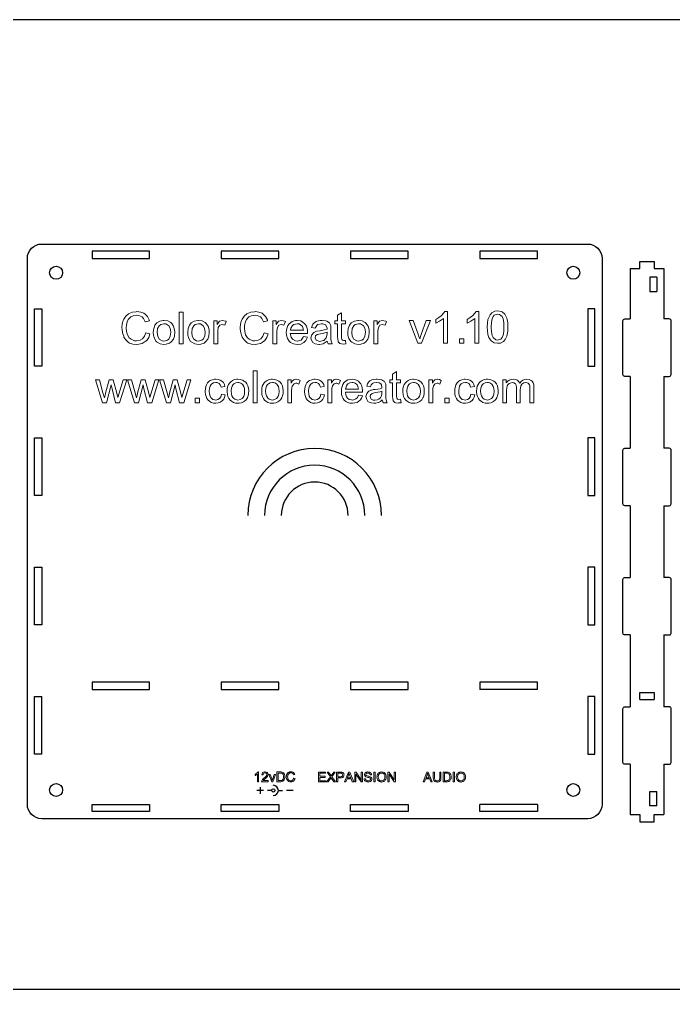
# Model space of a CAD drawing. Header units: inches. Extents: x 17812.8 to 17878, y 16362.7 to 16399.4.
# Drawn here: x 17825.06 to 17836.44, y 16382.56 to 16399.45 of the extents above; entities that cross this region are included whole.
import ezdxf

# ---------------------------------------------------------------- set-up
doc = ezdxf.new("R2010")
doc.units = ezdxf.units.IN
doc.header["$MEASUREMENT"] = 0

msp = doc.modelspace()

# ---------------------------------------------------------------- linework, layer by layer
at = {"color": 2}
for p, q in [((17835.851, 16395.11), (17835.851, 16395.235)), ((17835.851, 16395.235), (17835.976, 16395.235)), ((17835.976, 16395.235), (17836.101, 16395.235)), ((17836.101, 16395.235), (17836.101, 16395.11)), ((17835.681, 16395.11), (17835.681, 16394.235)), ((17835.681, 16395.11), (17835.851, 16395.11)), ((17836.101, 16395.11), (17836.271, 16395.11)), ((17836.271, 16395.11), (17836.271, 16394.235)), ((17836.146, 16394.96), (17836.026, 16394.96)), ((17836.026, 16394.96), (17836.026, 16394.71)), ((17836.146, 16394.96), (17836.146, 16394.71)), ((17836.026, 16394.71), (17836.146, 16394.71)), ((17835.681, 16393.235), (17835.681, 16391.985)), ((17836.271, 16393.235), (17836.271, 16391.985)), ((17835.681, 16390.985), (17835.681, 16389.735)), ((17836.271, 16390.985), (17836.271, 16389.735)), ((17835.681, 16388.735), (17835.681, 16387.485)), ((17836.271, 16388.735), (17836.271, 16387.485)), ((17826.319, 16387.788), (17827.319, 16387.788)), ((17828.569, 16387.788), (17829.569, 16387.788)), ((17834.069, 16387.788), (17833.069, 16387.788)), ((17825.444, 16386.663), (17825.444, 16387.663)), ((17835.851, 16387.735), (17836.101, 16387.735)), ((17835.851, 16387.61), (17835.851, 16387.735)), ((17835.851, 16387.61), (17836.101, 16387.61)), ((17836.101, 16387.735), (17836.101, 16387.61)), ((17835.681, 16386.485), (17835.681, 16385.61)), ((17836.271, 16386.485), (17836.271, 16385.61)), ((17836.026, 16385.76), (17836.026, 16386.01)), ((17836.026, 16386.01), (17836.146, 16386.01)), ((17836.146, 16385.76), (17836.146, 16386.01)), ((17826.319, 16385.788), (17827.319, 16385.788)), ((17828.569, 16385.788), (17829.569, 16385.788)), ((17836.146, 16385.76), (17836.026, 16385.76)), ((17835.681, 16385.61), (17835.851, 16385.61)), ((17835.851, 16385.61), (17835.851, 16385.485)), ((17836.101, 16385.61), (17836.271, 16385.61)), ((17836.101, 16385.485), (17836.101, 16385.61)), ((17835.851, 16385.485), (17835.976, 16385.485)), ((17835.976, 16385.485), (17836.101, 16385.485))]:
    msp.add_line(p, q, dxfattribs=at)
at = {"color": 5}
for p, q in [((17829.648, 16386.338), (17829.66, 16386.326)), ((17829.245, 16386.088), (17829.245, 16385.973)), ((17829.302, 16386.031), (17829.187, 16386.031)), ((17829.445, 16386.031), (17829.373, 16386.031)), ((17829.561, 16386.031), (17829.633, 16386.031)), ((17829.818, 16386.031), (17829.704, 16386.031))]:
    msp.add_line(p, q, dxfattribs=at)
at = {"color": 6}
msp.add_lwpolyline([(17812.836, 16399.446), (17847.557, 16399.446), (17847.557, 16382.565), (17812.836, 16382.565)], close=True, dxfattribs=at)
at = {"color": 2}
msp.add_lwpolyline([(17825.444, 16395.538), (17834.944, 16395.538, -0.414214), (17835.194, 16395.288), (17835.194, 16385.788, -0.414214), (17834.944, 16385.538), (17825.444, 16385.538, -0.414214), (17825.194, 16385.788), (17825.194, 16395.288, -0.414214)], format="xyb", close=True, dxfattribs=at)
for points in [[(17826.319, 16395.288), (17827.319, 16395.288), (17827.319, 16395.413), (17826.319, 16395.413)], [(17828.569, 16395.288), (17829.569, 16395.288), (17829.569, 16395.413), (17828.569, 16395.413)], [(17830.819, 16395.288), (17831.819, 16395.288), (17831.819, 16395.413), (17830.819, 16395.413)], [(17833.069, 16395.288), (17834.069, 16395.288), (17834.069, 16395.413), (17833.069, 16395.413)], [(17825.444, 16394.413), (17825.444, 16393.413), (17825.319, 16393.413), (17825.319, 16394.413)], [(17834.944, 16394.413), (17834.944, 16393.413), (17835.069, 16393.413), (17835.069, 16394.413)], [(17825.444, 16392.163), (17825.444, 16391.163), (17825.319, 16391.163), (17825.319, 16392.163)], [(17834.944, 16392.163), (17834.944, 16391.163), (17835.069, 16391.163), (17835.069, 16392.163)], [(17825.444, 16389.913), (17825.444, 16388.913), (17825.319, 16388.913), (17825.319, 16389.913)], [(17834.944, 16389.913), (17834.944, 16388.913), (17835.069, 16388.913), (17835.069, 16389.913)], [(17831.819, 16387.913), (17830.819, 16387.913), (17830.819, 16387.788), (17831.819, 16387.788)], [(17830.819, 16385.788), (17831.819, 16385.788), (17831.819, 16385.663), (17830.819, 16385.663)]]:
    msp.add_lwpolyline(points, close=True, dxfattribs=at)
at = {"color": 5, "lineweight": 0}
for points in [[(17827.241, 16394.32), (17827.222, 16394.332), (17827.167, 16394.353), (17827.1, 16394.363), (17827.088, 16394.36), (17827.026, 16394.351), (17826.966, 16394.329), (17826.956, 16394.322), (17826.909, 16394.284), (17826.873, 16394.231), (17826.863, 16394.207), (17826.846, 16394.148), (17826.839, 16394.081), (17826.842, 16394.054), (17826.851, 16393.992), (17826.87, 16393.932), (17826.875, 16393.92), (17826.909, 16393.868), (17826.954, 16393.827), (17826.973, 16393.815), (17827.031, 16393.796), (17827.1, 16393.791), (17827.133, 16393.794), (17827.193, 16393.808), (17827.246, 16393.839)], [(17827.837, 16393.801), (17827.837, 16394.353), (17827.904, 16394.353), (17827.904, 16393.801), (17827.837, 16393.801)], [(17829.295, 16394.32), (17829.279, 16394.332), (17829.224, 16394.353), (17829.157, 16394.363), (17829.145, 16394.36), (17829.08, 16394.351), (17829.023, 16394.329), (17829.013, 16394.322), (17828.965, 16394.284), (17828.93, 16394.231), (17828.918, 16394.207), (17828.903, 16394.148), (17828.896, 16394.081), (17828.898, 16394.054), (17828.906, 16393.992), (17828.927, 16393.932), (17828.932, 16393.92), (17828.965, 16393.868), (17829.011, 16393.827), (17829.03, 16393.815), (17829.087, 16393.796), (17829.157, 16393.791), (17829.188, 16393.794), (17829.25, 16393.808), (17829.303, 16393.839)], [(17830.661, 16394.339), (17830.592, 16394.298), (17830.592, 16394.2), (17830.544, 16394.2), (17830.544, 16394.148), (17830.592, 16394.148), (17830.592, 16393.918), (17830.594, 16393.894), (17830.601, 16393.837)], [(17830.699, 16393.858), (17830.675, 16393.863), (17830.663, 16393.877), (17830.661, 16393.913), (17830.661, 16394.148), (17830.728, 16394.148), (17830.728, 16394.2), (17830.661, 16394.2), (17830.661, 16394.339)], [(17832.502, 16394.365), (17832.457, 16394.365), (17832.442, 16394.341), (17832.397, 16394.291), (17832.354, 16394.258)], [(17832.433, 16394.243), (17832.433, 16393.81), (17832.502, 16393.81), (17832.502, 16394.365)], [(17833.047, 16394.365), (17833.001, 16394.365), (17832.987, 16394.341), (17832.942, 16394.291), (17832.899, 16394.258)], [(17832.978, 16394.243), (17832.978, 16393.81), (17833.047, 16393.81), (17833.047, 16394.365)], [(17833.276, 16394.341), (17833.245, 16394.308), (17833.216, 16394.25), (17833.209, 16394.224), (17833.199, 16394.164), (17833.197, 16394.093), (17833.199, 16394.035), (17833.209, 16393.966), (17833.226, 16393.911), (17833.252, 16393.868), (17833.264, 16393.853)], [(17833.264, 16393.853), (17833.314, 16393.82), (17833.376, 16393.81), (17833.424, 16393.815), (17833.477, 16393.844), (17833.508, 16393.877), (17833.536, 16393.935), (17833.544, 16393.961), (17833.553, 16394.021), (17833.556, 16394.093), (17833.556, 16394.097), (17833.553, 16394.167), (17833.544, 16394.222), (17833.536, 16394.248), (17833.51, 16394.305), (17833.501, 16394.315), (17833.453, 16394.356), (17833.438, 16394.363), (17833.376, 16394.375), (17833.331, 16394.368), (17833.276, 16394.341)], [(17827.093, 16393.853), (17827.059, 16393.856), (17826.999, 16393.88), (17826.968, 16393.904), (17826.937, 16393.959), (17826.921, 16394.014), (17826.916, 16394.081), (17826.918, 16394.126), (17826.933, 16394.186), (17826.949, 16394.224), (17826.992, 16394.27), (17827.035, 16394.289), (17827.1, 16394.298)], [(17827.1, 16394.298), (17827.136, 16394.296), (17827.191, 16394.272), (17827.217, 16394.243), (17827.246, 16394.183), (17827.318, 16394.2), (17827.313, 16394.219), (17827.282, 16394.277), (17827.241, 16394.32)], [(17827.707, 16394.155), (17827.688, 16394.171), (17827.636, 16394.2), (17827.571, 16394.21), (17827.559, 16394.21), (17827.497, 16394.195), (17827.447, 16394.164), (17827.413, 16394.126), (17827.392, 16394.069), (17827.385, 16393.999), (17827.387, 16393.951), (17827.404, 16393.892), (17827.437, 16393.844)], [(17828.171, 16394.21), (17828.159, 16394.21), (17828.097, 16394.195), (17828.047, 16394.164), (17828.014, 16394.126), (17827.992, 16394.069), (17827.985, 16393.999), (17827.987, 16393.951), (17828.004, 16393.892), (17828.035, 16393.844)], [(17828.305, 16394.155), (17828.289, 16394.171), (17828.236, 16394.2), (17828.171, 16394.21)], [(17828.499, 16394.14), (17828.499, 16394.2), (17828.437, 16394.2), (17828.437, 16393.801), (17828.506, 16393.801), (17828.506, 16394.026), (17828.516, 16394.088), (17828.542, 16394.126), (17828.583, 16394.138)], [(17828.585, 16394.21), (17828.542, 16394.195), (17828.537, 16394.193), (17828.499, 16394.14)], [(17828.583, 16394.138), (17828.631, 16394.124), (17828.654, 16394.188), (17828.645, 16394.193), (17828.585, 16394.21)], [(17829.15, 16393.853), (17829.116, 16393.856), (17829.056, 16393.88), (17829.025, 16393.904), (17828.992, 16393.959), (17828.977, 16394.014), (17828.973, 16394.081), (17828.975, 16394.126), (17828.989, 16394.186), (17829.006, 16394.224), (17829.049, 16394.27), (17829.09, 16394.289), (17829.157, 16394.298)], [(17829.157, 16394.298), (17829.193, 16394.296), (17829.248, 16394.272), (17829.274, 16394.243), (17829.303, 16394.183), (17829.374, 16394.2), (17829.37, 16394.219), (17829.338, 16394.277), (17829.295, 16394.32)], [(17829.525, 16394.14), (17829.525, 16394.2), (17829.465, 16394.2), (17829.465, 16393.801), (17829.532, 16393.801), (17829.532, 16394.026), (17829.544, 16394.088), (17829.57, 16394.126), (17829.609, 16394.138)], [(17829.614, 16394.21), (17829.57, 16394.195), (17829.566, 16394.193), (17829.525, 16394.14)], [(17829.609, 16394.138), (17829.659, 16394.124), (17829.683, 16394.188), (17829.673, 16394.193), (17829.614, 16394.21)], [(17829.886, 16394.21), (17829.86, 16394.207), (17829.8, 16394.191), (17829.752, 16394.152)], [(17830.068, 16394.002), (17830.066, 16394.047), (17830.049, 16394.107), (17830.018, 16394.155), (17830.001, 16394.169), (17829.951, 16394.2), (17829.886, 16394.21)], [(17830.412, 16393.849), (17830.427, 16393.801), (17830.496, 16393.801), (17830.479, 16393.849), (17830.477, 16393.887), (17830.475, 16393.968), (17830.475, 16394.059), (17830.472, 16394.121), (17830.451, 16394.167), (17830.403, 16394.198), (17830.386, 16394.203), (17830.321, 16394.21), (17830.29, 16394.207), (17830.231, 16394.195), (17830.219, 16394.191), (17830.171, 16394.155)], [(17831.092, 16394.155), (17831.072, 16394.171), (17831.02, 16394.2), (17830.958, 16394.21), (17830.946, 16394.21), (17830.884, 16394.195), (17830.831, 16394.164), (17830.797, 16394.126), (17830.776, 16394.069), (17830.769, 16393.999), (17830.773, 16393.951), (17830.79, 16393.892), (17830.821, 16393.844)], [(17831.283, 16394.14), (17831.283, 16394.2), (17831.223, 16394.2), (17831.223, 16393.801), (17831.29, 16393.801), (17831.29, 16394.026), (17831.302, 16394.088), (17831.326, 16394.126), (17831.367, 16394.138)], [(17831.369, 16394.21), (17831.326, 16394.195), (17831.321, 16394.193), (17831.283, 16394.14)], [(17831.367, 16394.138), (17831.417, 16394.124), (17831.441, 16394.188), (17831.429, 16394.193), (17831.369, 16394.21)], [(17831.909, 16394.21), (17831.837, 16394.21), (17831.99, 16393.81)], [(17832.021, 16393.889), (17832.014, 16393.911), (17831.995, 16393.971), (17831.909, 16394.21)], [(17831.99, 16393.81), (17832.052, 16393.81), (17832.206, 16394.21), (17832.136, 16394.21), (17832.045, 16393.966), (17832.041, 16393.949), (17832.021, 16393.889)], [(17832.354, 16394.258), (17832.299, 16394.226), (17832.299, 16394.16), (17832.311, 16394.167), (17832.368, 16394.195), (17832.385, 16394.205), (17832.433, 16394.243)], [(17832.899, 16394.258), (17832.844, 16394.226), (17832.844, 16394.16), (17832.856, 16394.167), (17832.913, 16394.195), (17832.93, 16394.205), (17832.978, 16394.243)], [(17833.376, 16393.865), (17833.345, 16393.873), (17833.297, 16393.911), (17833.281, 16393.949), (17833.269, 16394.011), (17833.266, 16394.093), (17833.266, 16394.095), (17833.271, 16394.174), (17833.281, 16394.236), (17833.3, 16394.279), (17833.319, 16394.298), (17833.376, 16394.317)], [(17833.376, 16394.317), (17833.407, 16394.313), (17833.455, 16394.274), (17833.472, 16394.236), (17833.484, 16394.174), (17833.486, 16394.093), (17833.484, 16394.016), (17833.472, 16393.951), (17833.455, 16393.911), (17833.431, 16393.884), (17833.376, 16393.865)], [(17827.255, 16393.995), (17827.234, 16393.935), (17827.198, 16393.889), (17827.157, 16393.865), (17827.093, 16393.853)], [(17827.246, 16393.839), (17827.27, 16393.861), (17827.306, 16393.913), (17827.327, 16393.975), (17827.255, 16393.995)], [(17827.437, 16393.844), (17827.454, 16393.829), (17827.506, 16393.801), (17827.571, 16393.791), (17827.609, 16393.794), (17827.669, 16393.815), (17827.698, 16393.834), (17827.736, 16393.884), (17827.753, 16393.935), (17827.758, 16394.006), (17827.755, 16394.047), (17827.738, 16394.107), (17827.707, 16394.155)], [(17827.571, 16393.846), (17827.538, 16393.851), (17827.487, 16393.884), (17827.463, 16393.932), (17827.454, 16393.999), (17827.461, 16394.066), (17827.487, 16394.114), (17827.514, 16394.138), (17827.571, 16394.152)], [(17827.571, 16394.152), (17827.605, 16394.148), (17827.655, 16394.114), (17827.679, 16394.071), (17827.688, 16394.002), (17827.681, 16393.935), (17827.655, 16393.884), (17827.631, 16393.863), (17827.571, 16393.846)], [(17828.035, 16393.844), (17828.054, 16393.829), (17828.107, 16393.801), (17828.171, 16393.791), (17828.21, 16393.794), (17828.269, 16393.815), (17828.296, 16393.834), (17828.336, 16393.884), (17828.353, 16393.935), (17828.358, 16394.006), (17828.356, 16394.047), (17828.339, 16394.107), (17828.305, 16394.155)], [(17828.171, 16393.846), (17828.138, 16393.851), (17828.088, 16393.884), (17828.064, 16393.932), (17828.054, 16393.999), (17828.061, 16394.066), (17828.088, 16394.114), (17828.112, 16394.138), (17828.171, 16394.152)], [(17828.171, 16394.152), (17828.205, 16394.148), (17828.255, 16394.114), (17828.279, 16394.071), (17828.289, 16394.002), (17828.281, 16393.935), (17828.255, 16393.884), (17828.231, 16393.863), (17828.171, 16393.846)], [(17829.312, 16393.995), (17829.291, 16393.935), (17829.255, 16393.889), (17829.212, 16393.865), (17829.15, 16393.853)], [(17829.303, 16393.839), (17829.327, 16393.861), (17829.362, 16393.913), (17829.384, 16393.975), (17829.312, 16393.995)], [(17829.752, 16394.152), (17829.728, 16394.121), (17829.707, 16394.066), (17829.7, 16393.997), (17829.702, 16393.954), (17829.719, 16393.892), (17829.752, 16393.846)], [(17829.891, 16393.846), (17829.86, 16393.851), (17829.807, 16393.882), (17829.783, 16393.918), (17829.769, 16393.983), (17830.068, 16393.983), (17830.068, 16394.002)], [(17829.774, 16394.038), (17829.779, 16394.071), (17829.81, 16394.121), (17829.829, 16394.138), (17829.889, 16394.152)], [(17829.889, 16394.152), (17829.922, 16394.148), (17829.972, 16394.114), (17829.979, 16394.102), (17829.996, 16394.038), (17829.774, 16394.038)], [(17830.226, 16394.021), (17830.178, 16393.999), (17830.142, 16393.959), (17830.128, 16393.906), (17830.133, 16393.875), (17830.164, 16393.822)], [(17830.171, 16394.155), (17830.164, 16394.145), (17830.14, 16394.085), (17830.207, 16394.076), (17830.209, 16394.085), (17830.24, 16394.136), (17830.247, 16394.14), (17830.31, 16394.152)], [(17830.281, 16393.844), (17830.221, 16393.863), (17830.202, 16393.908), (17830.209, 16393.939), (17830.238, 16393.961), (17830.295, 16393.975), (17830.353, 16393.985), (17830.408, 16394.002)], [(17830.31, 16394.152), (17830.333, 16394.152), (17830.388, 16394.131), (17830.388, 16394.128), (17830.408, 16394.071), (17830.408, 16394.054), (17830.36, 16394.042), (17830.286, 16394.03), (17830.226, 16394.021)], [(17830.408, 16394.002), (17830.408, 16393.968), (17830.396, 16393.908), (17830.396, 16393.906), (17830.35, 16393.861), (17830.343, 16393.858)], [(17830.821, 16393.844), (17830.84, 16393.829), (17830.893, 16393.801), (17830.958, 16393.791), (17830.994, 16393.794), (17831.053, 16393.815), (17831.082, 16393.834), (17831.12, 16393.884), (17831.137, 16393.935), (17831.144, 16394.006), (17831.142, 16394.047), (17831.125, 16394.107), (17831.092, 16394.155)], [(17830.958, 16393.846), (17830.924, 16393.851), (17830.872, 16393.884), (17830.848, 16393.932), (17830.838, 16393.999), (17830.848, 16394.066), (17830.872, 16394.114), (17830.898, 16394.138), (17830.958, 16394.152)], [(17830.958, 16394.152), (17830.989, 16394.148), (17831.041, 16394.114), (17831.065, 16394.071), (17831.075, 16394.002), (17831.065, 16393.935), (17831.041, 16393.884), (17831.015, 16393.863), (17830.958, 16393.846)], [(17829.752, 16393.846), (17829.771, 16393.827), (17829.826, 16393.801), (17829.891, 16393.791), (17829.951, 16393.798), (17830.006, 16393.825), (17830.039, 16393.861), (17830.066, 16393.92), (17829.996, 16393.93)], [(17829.996, 16393.93), (17829.991, 16393.916), (17829.956, 16393.865), (17829.951, 16393.863), (17829.891, 16393.846)], [(17830.164, 16393.822), (17830.199, 16393.801), (17830.264, 16393.791), (17830.278, 16393.791), (17830.341, 16393.803), (17830.357, 16393.813), (17830.412, 16393.849)], [(17830.343, 16393.858), (17830.281, 16393.844)], [(17830.601, 16393.837), (17830.63, 16393.806), (17830.687, 16393.796), (17830.738, 16393.801), (17830.728, 16393.861), (17830.699, 16393.858)], [(17832.713, 16393.81), (17832.713, 16393.887), (17832.789, 16393.887), (17832.789, 16393.81), (17832.713, 16393.81)], [(17829.123, 16392.777), (17829.123, 16393.329), (17829.191, 16393.329), (17829.191, 16392.777), (17829.123, 16392.777)], [(17826.447, 16393.177), (17826.377, 16393.177), (17826.5, 16392.777)], [(17826.534, 16392.86), (17826.51, 16392.946), (17826.447, 16393.177)], [(17826.688, 16393.177), (17826.619, 16393.177), (17826.555, 16392.943), (17826.553, 16392.934), (17826.54, 16392.882), (17826.534, 16392.86)], [(17826.768, 16392.868), (17826.748, 16392.945), (17826.688, 16393.177)], [(17826.73, 16392.777), (17826.8, 16392.777), (17826.925, 16393.177), (17826.86, 16393.177), (17826.768, 16392.868)], [(17827.004, 16393.177), (17826.934, 16393.177), (17827.056, 16392.777)], [(17827.091, 16392.86), (17827.067, 16392.946), (17827.004, 16393.177)], [(17827.245, 16393.177), (17827.176, 16393.177), (17827.112, 16392.943), (17827.11, 16392.934), (17827.097, 16392.882), (17827.091, 16392.86)], [(17827.325, 16392.868), (17827.305, 16392.945), (17827.245, 16393.177)], [(17827.287, 16392.777), (17827.357, 16392.777), (17827.482, 16393.177)], [(17827.482, 16393.177), (17827.417, 16393.177), (17827.325, 16392.868)], [(17827.561, 16393.177), (17827.491, 16393.177), (17827.613, 16392.777)], [(17827.648, 16392.86), (17827.624, 16392.946), (17827.561, 16393.177)], [(17827.802, 16393.177), (17827.732, 16393.177), (17827.668, 16392.943), (17827.667, 16392.934), (17827.653, 16392.882), (17827.648, 16392.86)], [(17827.882, 16392.868), (17827.862, 16392.945), (17827.802, 16393.177)], [(17827.844, 16392.777), (17827.914, 16392.777), (17828.039, 16393.177), (17827.973, 16393.177), (17827.882, 16392.868)], [(17828.359, 16393.15), (17828.331, 16393.123), (17828.311, 16393.089), (17828.299, 16393.057), (17828.292, 16393.018), (17828.29, 16392.975), (17828.29, 16392.965), (17828.294, 16392.921), (17828.303, 16392.883), (17828.318, 16392.85), (17828.34, 16392.822)], [(17828.472, 16393.186), (17828.451, 16393.185), (17828.412, 16393.177), (17828.377, 16393.162), (17828.359, 16393.15)], [(17828.474, 16393.13), (17828.498, 16393.127), (17828.532, 16393.11), (17828.55, 16393.088), (17828.565, 16393.049), (17828.631, 16393.059), (17828.622, 16393.092), (17828.604, 16393.126), (17828.578, 16393.153), (17828.551, 16393.17), (17828.514, 16393.182), (17828.472, 16393.186)], [(17828.993, 16393.132), (17828.969, 16393.152), (17828.936, 16393.171), (17828.899, 16393.182), (17828.858, 16393.186), (17828.838, 16393.185), (17828.799, 16393.178), (17828.764, 16393.163), (17828.732, 16393.142), (17828.716, 16393.125), (17828.696, 16393.096), (17828.682, 16393.062), (17828.673, 16393.022), (17828.67, 16392.977), (17828.671, 16392.964), (17828.675, 16392.92), (17828.685, 16392.882), (17828.701, 16392.85), (17828.722, 16392.822)], [(17829.593, 16393.132), (17829.569, 16393.152), (17829.536, 16393.171), (17829.499, 16393.182), (17829.458, 16393.186), (17829.438, 16393.185), (17829.399, 16393.178), (17829.364, 16393.163), (17829.332, 16393.142), (17829.316, 16393.125), (17829.296, 16393.096), (17829.282, 16393.062), (17829.273, 16393.022), (17829.271, 16392.977), (17829.271, 16392.964), (17829.275, 16392.92), (17829.285, 16392.882), (17829.301, 16392.85), (17829.322, 16392.822)], [(17829.785, 16393.116), (17829.785, 16393.177), (17829.724, 16393.177), (17829.724, 16392.777), (17829.791, 16392.777), (17829.791, 16392.987), (17829.794, 16393.027), (17829.803, 16393.065), (17829.805, 16393.071), (17829.828, 16393.102), (17829.831, 16393.105), (17829.868, 16393.116)], [(17829.871, 16393.186), (17829.865, 16393.186), (17829.828, 16393.172), (17829.81, 16393.155), (17829.785, 16393.116)], [(17829.868, 16393.116), (17829.88, 16393.115), (17829.917, 16393.101), (17829.941, 16393.164), (17829.908, 16393.18), (17829.871, 16393.186)], [(17830.087, 16393.15), (17830.059, 16393.123), (17830.039, 16393.089), (17830.027, 16393.057), (17830.02, 16393.018), (17830.017, 16392.975), (17830.018, 16392.965), (17830.021, 16392.921), (17830.031, 16392.883), (17830.046, 16392.85), (17830.067, 16392.822)], [(17830.199, 16393.186), (17830.179, 16393.185), (17830.141, 16393.177), (17830.104, 16393.162), (17830.087, 16393.15)], [(17830.202, 16393.13), (17830.226, 16393.127), (17830.26, 16393.11), (17830.278, 16393.088), (17830.293, 16393.049), (17830.359, 16393.059), (17830.35, 16393.092), (17830.332, 16393.126), (17830.306, 16393.153), (17830.278, 16393.17), (17830.242, 16393.182), (17830.199, 16393.186)], [(17830.484, 16393.116), (17830.484, 16393.177), (17830.423, 16393.177), (17830.423, 16392.777), (17830.49, 16392.777), (17830.49, 16392.987), (17830.494, 16393.027), (17830.502, 16393.065), (17830.504, 16393.071), (17830.527, 16393.102), (17830.53, 16393.105), (17830.567, 16393.116)], [(17830.57, 16393.186), (17830.564, 16393.186), (17830.527, 16393.172), (17830.509, 16393.155), (17830.484, 16393.116)], [(17830.567, 16393.116), (17830.579, 16393.115), (17830.616, 16393.101), (17830.64, 16393.164), (17830.607, 16393.18), (17830.57, 16393.186)], [(17830.844, 16393.186), (17830.809, 16393.183), (17830.772, 16393.173), (17830.739, 16393.155), (17830.709, 16393.13)], [(17831.026, 16392.988), (17831.022, 16393.031), (17831.012, 16393.069), (17830.997, 16393.103), (17830.975, 16393.131), (17830.954, 16393.151), (17830.922, 16393.17), (17830.885, 16393.182), (17830.844, 16393.186)], [(17831.37, 16392.826), (17831.371, 16392.814), (17831.383, 16392.777), (17831.454, 16392.777), (17831.449, 16392.787), (17831.437, 16392.825), (17831.434, 16392.849), (17831.433, 16392.889), (17831.433, 16392.944), (17831.433, 16393.035), (17831.432, 16393.064), (17831.43, 16393.098), (17831.426, 16393.11), (17831.408, 16393.144), (17831.398, 16393.154), (17831.361, 16393.174), (17831.358, 16393.175), (17831.322, 16393.183), (17831.278, 16393.186), (17831.264, 16393.186), (17831.223, 16393.181), (17831.187, 16393.172), (17831.155, 16393.156), (17831.127, 16393.132)], [(17831.618, 16393.317), (17831.55, 16393.276), (17831.55, 16393.177), (17831.5, 16393.177), (17831.5, 16393.124), (17831.55, 16393.124), (17831.55, 16392.893), (17831.553, 16392.843), (17831.559, 16392.814)], [(17831.656, 16392.835), (17831.633, 16392.84), (17831.621, 16392.853), (17831.618, 16392.89), (17831.618, 16393.124), (17831.686, 16393.124), (17831.686, 16393.177), (17831.618, 16393.177), (17831.618, 16393.317)], [(17832.049, 16393.132), (17832.025, 16393.152), (17831.993, 16393.171), (17831.956, 16393.182), (17831.914, 16393.186), (17831.895, 16393.185), (17831.855, 16393.178), (17831.82, 16393.163), (17831.789, 16393.142), (17831.772, 16393.125), (17831.752, 16393.096), (17831.738, 16393.062), (17831.73, 16393.022), (17831.727, 16392.977), (17831.727, 16392.964), (17831.731, 16392.92), (17831.741, 16392.882), (17831.757, 16392.85), (17831.779, 16392.822)], [(17832.241, 16393.116), (17832.241, 16393.177), (17832.18, 16393.177), (17832.18, 16392.777), (17832.248, 16392.777), (17832.248, 16392.987), (17832.25, 16393.027), (17832.259, 16393.065), (17832.261, 16393.071), (17832.284, 16393.102), (17832.287, 16393.105), (17832.324, 16393.116)], [(17832.328, 16393.186), (17832.321, 16393.186), (17832.284, 16393.172), (17832.266, 16393.155), (17832.241, 16393.116)], [(17832.324, 16393.116), (17832.336, 16393.115), (17832.374, 16393.101), (17832.397, 16393.164), (17832.365, 16393.18), (17832.328, 16393.186)], [(17832.7, 16393.15), (17832.673, 16393.123), (17832.652, 16393.089), (17832.641, 16393.057), (17832.633, 16393.018), (17832.631, 16392.975), (17832.631, 16392.965), (17832.635, 16392.921), (17832.645, 16392.883), (17832.66, 16392.85), (17832.681, 16392.822)], [(17832.813, 16393.186), (17832.793, 16393.185), (17832.754, 16393.177), (17832.718, 16393.162), (17832.7, 16393.15)], [(17832.816, 16393.13), (17832.84, 16393.127), (17832.874, 16393.11), (17832.892, 16393.088), (17832.907, 16393.049), (17832.973, 16393.059), (17832.964, 16393.092), (17832.945, 16393.126), (17832.92, 16393.153), (17832.892, 16393.17), (17832.856, 16393.182), (17832.813, 16393.186)], [(17833.334, 16393.132), (17833.31, 16393.152), (17833.278, 16393.171), (17833.241, 16393.182), (17833.199, 16393.186), (17833.18, 16393.185), (17833.141, 16393.178), (17833.105, 16393.163), (17833.074, 16393.142), (17833.057, 16393.125), (17833.037, 16393.096), (17833.023, 16393.062), (17833.015, 16393.022), (17833.012, 16392.977), (17833.012, 16392.964), (17833.017, 16392.92), (17833.026, 16392.882), (17833.042, 16392.85), (17833.064, 16392.822)], [(17833.526, 16393.12), (17833.526, 16393.177), (17833.466, 16393.177), (17833.466, 16392.777), (17833.534, 16392.777), (17833.534, 16392.99), (17833.537, 16393.035), (17833.545, 16393.068), (17833.553, 16393.085), (17833.58, 16393.112), (17833.594, 16393.119)], [(17833.648, 16393.186), (17833.613, 16393.182), (17833.576, 16393.168), (17833.552, 16393.15), (17833.526, 16393.12)], [(17833.748, 16393.141), (17833.721, 16393.167), (17833.689, 16393.181), (17833.648, 16393.186)], [(17833.884, 16393.186), (17833.852, 16393.182), (17833.818, 16393.17), (17833.787, 16393.148)], [(17833.869, 16393.127), (17833.872, 16393.127), (17833.91, 16393.116), (17833.934, 16393.088), (17833.938, 16393.073), (17833.94, 16393.028), (17833.94, 16392.777), (17834.008, 16392.777), (17834.008, 16393.051), (17834.005, 16393.087), (17833.995, 16393.125), (17833.976, 16393.153), (17833.96, 16393.166), (17833.927, 16393.181), (17833.884, 16393.186)], [(17826.5, 16392.777), (17826.57, 16392.777), (17826.651, 16393.085)], [(17826.651, 16393.085), (17826.667, 16393.017), (17826.73, 16392.777)], [(17827.056, 16392.777), (17827.127, 16392.777), (17827.208, 16393.085)], [(17827.208, 16393.085), (17827.223, 16393.017), (17827.287, 16392.777)], [(17827.613, 16392.777), (17827.684, 16392.777), (17827.765, 16393.085)], [(17827.765, 16393.085), (17827.78, 16393.017), (17827.844, 16392.777)], [(17828.471, 16392.823), (17828.456, 16392.825), (17828.42, 16392.835), (17828.39, 16392.86), (17828.387, 16392.863), (17828.372, 16392.893), (17828.362, 16392.93), (17828.359, 16392.977), (17828.359, 16392.984), (17828.364, 16393.029), (17828.374, 16393.065), (17828.391, 16393.094), (17828.403, 16393.105), (17828.435, 16393.124), (17828.474, 16393.13)], [(17828.722, 16392.822), (17828.746, 16392.801), (17828.779, 16392.782), (17828.817, 16392.771), (17828.858, 16392.767), (17828.88, 16392.769), (17828.918, 16392.777), (17828.955, 16392.792), (17828.97, 16392.802), (17829, 16392.828), (17829.022, 16392.861), (17829.024, 16392.865), (17829.036, 16392.897), (17829.043, 16392.937), (17829.045, 16392.982), (17829.045, 16392.989), (17829.041, 16393.032), (17829.031, 16393.07), (17829.015, 16393.104), (17828.993, 16393.132)], [(17828.858, 16392.823), (17828.839, 16392.825), (17828.804, 16392.837), (17828.774, 16392.862), (17828.771, 16392.865), (17828.754, 16392.894), (17828.744, 16392.931), (17828.74, 16392.977), (17828.74, 16392.982), (17828.744, 16393.027), (17828.756, 16393.063), (17828.774, 16393.092), (17828.787, 16393.105), (17828.819, 16393.123), (17828.858, 16393.13)], [(17828.858, 16393.13), (17828.875, 16393.129), (17828.911, 16393.117), (17828.942, 16393.092), (17828.943, 16393.09), (17828.961, 16393.061), (17828.972, 16393.024), (17828.975, 16392.979), (17828.975, 16392.971), (17828.971, 16392.927), (17828.96, 16392.89), (17828.942, 16392.862), (17828.929, 16392.849), (17828.896, 16392.83), (17828.858, 16392.823)], [(17829.322, 16392.822), (17829.346, 16392.801), (17829.38, 16392.782), (17829.416, 16392.771), (17829.458, 16392.767), (17829.48, 16392.769), (17829.519, 16392.777), (17829.555, 16392.792), (17829.571, 16392.802), (17829.6, 16392.828), (17829.622, 16392.861), (17829.624, 16392.865), (17829.636, 16392.897), (17829.643, 16392.937), (17829.645, 16392.982), (17829.645, 16392.989), (17829.641, 16393.032), (17829.631, 16393.07), (17829.615, 16393.104), (17829.593, 16393.132)], [(17829.458, 16392.823), (17829.439, 16392.825), (17829.404, 16392.837), (17829.374, 16392.862), (17829.371, 16392.865), (17829.354, 16392.894), (17829.344, 16392.931), (17829.34, 16392.977), (17829.34, 16392.982), (17829.344, 16393.027), (17829.356, 16393.063), (17829.374, 16393.092), (17829.387, 16393.105), (17829.419, 16393.123), (17829.458, 16393.13)], [(17829.458, 16393.13), (17829.476, 16393.129), (17829.512, 16393.117), (17829.542, 16393.092), (17829.543, 16393.09), (17829.561, 16393.061), (17829.572, 16393.024), (17829.575, 16392.979), (17829.575, 16392.971), (17829.571, 16392.927), (17829.56, 16392.89), (17829.542, 16392.862), (17829.529, 16392.849), (17829.496, 16392.83), (17829.458, 16392.823)], [(17830.198, 16392.823), (17830.184, 16392.825), (17830.148, 16392.835), (17830.118, 16392.86), (17830.115, 16392.863), (17830.099, 16392.893), (17830.09, 16392.93), (17830.087, 16392.977), (17830.087, 16392.984), (17830.091, 16393.029), (17830.102, 16393.065), (17830.119, 16393.094), (17830.13, 16393.105), (17830.163, 16393.124), (17830.202, 16393.13)], [(17830.709, 16393.13), (17830.702, 16393.122), (17830.683, 16393.092), (17830.669, 16393.057), (17830.661, 16393.018), (17830.658, 16392.974), (17830.658, 16392.965), (17830.662, 16392.922), (17830.671, 16392.883), (17830.688, 16392.85), (17830.709, 16392.822)], [(17830.849, 16392.823), (17830.832, 16392.825), (17830.796, 16392.835), (17830.765, 16392.858), (17830.748, 16392.881), (17830.734, 16392.916), (17830.727, 16392.959), (17831.026, 16392.959), (17831.026, 16392.988)], [(17830.731, 16393.015), (17830.733, 16393.031), (17830.745, 16393.069), (17830.767, 16393.099), (17830.773, 16393.105), (17830.806, 16393.124), (17830.845, 16393.13)], [(17830.845, 16393.13), (17830.864, 16393.129), (17830.9, 16393.116), (17830.929, 16393.091), (17830.93, 16393.089), (17830.946, 16393.058), (17830.955, 16393.015), (17830.731, 16393.015)], [(17831.17, 16392.993), (17831.135, 16392.975), (17831.124, 16392.967), (17831.099, 16392.936), (17831.093, 16392.921), (17831.086, 16392.882), (17831.087, 16392.867), (17831.098, 16392.831), (17831.121, 16392.8), (17831.144, 16392.784), (17831.179, 16392.772), (17831.223, 16392.767), (17831.26, 16392.771), (17831.297, 16392.781), (17831.302, 16392.783), (17831.336, 16392.8)], [(17831.127, 16393.132), (17831.11, 16393.103), (17831.098, 16393.063), (17831.164, 16393.053), (17831.176, 16393.086), (17831.198, 16393.113), (17831.224, 16393.125), (17831.268, 16393.13)], [(17831.268, 16393.13), (17831.273, 16393.13), (17831.315, 16393.124), (17831.345, 16393.107), (17831.357, 16393.09), (17831.364, 16393.048), (17831.364, 16393.031), (17831.362, 16393.03), (17831.332, 16393.021), (17831.292, 16393.014), (17831.244, 16393.007), (17831.218, 16393.004), (17831.183, 16392.997), (17831.17, 16392.993)], [(17831.779, 16392.822), (17831.803, 16392.801), (17831.835, 16392.782), (17831.873, 16392.771), (17831.914, 16392.767), (17831.936, 16392.769), (17831.975, 16392.777), (17832.011, 16392.792), (17832.027, 16392.802), (17832.056, 16392.828), (17832.078, 16392.861), (17832.08, 16392.865), (17832.092, 16392.897), (17832.099, 16392.937), (17832.101, 16392.982), (17832.101, 16392.989), (17832.098, 16393.032), (17832.087, 16393.07), (17832.071, 16393.104), (17832.049, 16393.132)], [(17831.914, 16392.823), (17831.896, 16392.825), (17831.86, 16392.837), (17831.83, 16392.862), (17831.828, 16392.865), (17831.81, 16392.894), (17831.8, 16392.931), (17831.796, 16392.977), (17831.796, 16392.982), (17831.801, 16393.027), (17831.812, 16393.063), (17831.83, 16393.092), (17831.843, 16393.105), (17831.876, 16393.123), (17831.914, 16393.13)], [(17831.914, 16393.13), (17831.932, 16393.129), (17831.968, 16393.117), (17831.998, 16393.092), (17831.999, 16393.09), (17832.017, 16393.061), (17832.028, 16393.024), (17832.032, 16392.979), (17832.032, 16392.971), (17832.027, 16392.927), (17832.016, 16392.89), (17831.998, 16392.862), (17831.985, 16392.849), (17831.953, 16392.83), (17831.914, 16392.823)], [(17832.812, 16392.823), (17832.797, 16392.825), (17832.761, 16392.835), (17832.732, 16392.86), (17832.729, 16392.863), (17832.713, 16392.893), (17832.704, 16392.93), (17832.701, 16392.977), (17832.701, 16392.984), (17832.705, 16393.029), (17832.715, 16393.065), (17832.733, 16393.094), (17832.744, 16393.105), (17832.777, 16393.124), (17832.816, 16393.13)], [(17833.064, 16392.822), (17833.088, 16392.801), (17833.121, 16392.782), (17833.158, 16392.771), (17833.199, 16392.767), (17833.221, 16392.769), (17833.26, 16392.777), (17833.296, 16392.792), (17833.312, 16392.802), (17833.341, 16392.828), (17833.364, 16392.861), (17833.365, 16392.865), (17833.377, 16392.897), (17833.384, 16392.937), (17833.387, 16392.982), (17833.387, 16392.989), (17833.383, 16393.032), (17833.372, 16393.07), (17833.357, 16393.104), (17833.334, 16393.132)], [(17833.199, 16392.823), (17833.181, 16392.825), (17833.145, 16392.837), (17833.115, 16392.862), (17833.113, 16392.865), (17833.096, 16392.894), (17833.085, 16392.931), (17833.081, 16392.977), (17833.081, 16392.982), (17833.086, 16393.027), (17833.097, 16393.063), (17833.115, 16393.092), (17833.128, 16393.105), (17833.161, 16393.123), (17833.199, 16393.13)], [(17833.199, 16393.13), (17833.217, 16393.129), (17833.253, 16393.117), (17833.283, 16393.092), (17833.284, 16393.09), (17833.302, 16393.061), (17833.313, 16393.024), (17833.317, 16392.979), (17833.317, 16392.971), (17833.313, 16392.927), (17833.301, 16392.89), (17833.283, 16392.862), (17833.271, 16392.849), (17833.238, 16392.83), (17833.199, 16392.823)], [(17833.594, 16393.119), (17833.633, 16393.127)], [(17833.633, 16393.127), (17833.657, 16393.124), (17833.687, 16393.105)], [(17833.687, 16393.105), (17833.698, 16393.08), (17833.704, 16393.037), (17833.704, 16392.777), (17833.771, 16392.777), (17833.771, 16393.009), (17833.772, 16393.031), (17833.781, 16393.071), (17833.799, 16393.099), (17833.83, 16393.12), (17833.869, 16393.127)], [(17833.761, 16393.116), (17833.748, 16393.141)], [(17833.787, 16393.148), (17833.761, 16393.116)], [(17828.115, 16392.777), (17828.115, 16392.854), (17828.192, 16392.854), (17828.192, 16392.777), (17828.115, 16392.777)], [(17828.34, 16392.822), (17828.361, 16392.802), (17828.393, 16392.783), (17828.43, 16392.771), (17828.471, 16392.767), (17828.473, 16392.768), (17828.514, 16392.772), (17828.55, 16392.785), (17828.582, 16392.807), (17828.586, 16392.81), (17828.61, 16392.839), (17828.627, 16392.874), (17828.638, 16392.915), (17828.571, 16392.924), (17828.57, 16392.917), (17828.558, 16392.877), (17828.537, 16392.848), (17828.51, 16392.831), (17828.471, 16392.823)], [(17830.067, 16392.822), (17830.089, 16392.802), (17830.121, 16392.783), (17830.158, 16392.771), (17830.199, 16392.767), (17830.201, 16392.768), (17830.242, 16392.772), (17830.278, 16392.785), (17830.31, 16392.807), (17830.314, 16392.81), (17830.338, 16392.839), (17830.355, 16392.874), (17830.366, 16392.915), (17830.299, 16392.924), (17830.298, 16392.917), (17830.286, 16392.877), (17830.265, 16392.848), (17830.237, 16392.831), (17830.198, 16392.823)], [(17830.709, 16392.822), (17830.736, 16392.799), (17830.768, 16392.782), (17830.806, 16392.771), (17830.848, 16392.767), (17830.851, 16392.768), (17830.894, 16392.772), (17830.931, 16392.783), (17830.962, 16392.802), (17830.988, 16392.826), (17831.009, 16392.858), (17831.024, 16392.897), (17830.954, 16392.906), (17830.936, 16392.87), (17830.912, 16392.843), (17830.888, 16392.83), (17830.849, 16392.823)], [(17831.239, 16392.821), (17831.211, 16392.823), (17831.179, 16392.839), (17831.17, 16392.848), (17831.158, 16392.884), (17831.167, 16392.916), (17831.195, 16392.938), (17831.209, 16392.943), (17831.253, 16392.952), (17831.294, 16392.958), (17831.334, 16392.968), (17831.364, 16392.977)], [(17831.308, 16392.838), (17831.279, 16392.826), (17831.239, 16392.821)], [(17831.364, 16392.977), (17831.364, 16392.953), (17831.362, 16392.919), (17831.353, 16392.885), (17831.339, 16392.863), (17831.308, 16392.838)], [(17831.336, 16392.8), (17831.37, 16392.826)], [(17831.559, 16392.814), (17831.56, 16392.811), (17831.587, 16392.783), (17831.602, 16392.777), (17831.644, 16392.771), (17831.655, 16392.772), (17831.696, 16392.777), (17831.686, 16392.838), (17831.656, 16392.835)], [(17832.456, 16392.777), (17832.456, 16392.854), (17832.534, 16392.854), (17832.534, 16392.777), (17832.456, 16392.777)], [(17832.681, 16392.822), (17832.702, 16392.802), (17832.734, 16392.783), (17832.771, 16392.771), (17832.813, 16392.767), (17832.815, 16392.768), (17832.856, 16392.772), (17832.892, 16392.785), (17832.924, 16392.807), (17832.927, 16392.81), (17832.951, 16392.839), (17832.969, 16392.874), (17832.979, 16392.915), (17832.913, 16392.924), (17832.912, 16392.917), (17832.899, 16392.877), (17832.879, 16392.848), (17832.851, 16392.831), (17832.812, 16392.823)], [(17829.17, 16386.319), (17829.155, 16386.31), (17829.155, 16386.29), (17829.161, 16386.292), (17829.177, 16386.301), (17829.184, 16386.305), (17829.197, 16386.316)], [(17829.218, 16386.353), (17829.205, 16386.353), (17829.199, 16386.344), (17829.186, 16386.331), (17829.184, 16386.329), (17829.17, 16386.319)], [(17829.197, 16386.316), (17829.197, 16386.182), (17829.218, 16386.182), (17829.218, 16386.353)], [(17829.328, 16386.336), (17829.337, 16386.335), (17829.352, 16386.328), (17829.356, 16386.323), (17829.36, 16386.306), (17829.359, 16386.297), (17829.351, 16386.281), (17829.342, 16386.271), (17829.33, 16386.259), (17829.313, 16386.245), (17829.31, 16386.243), (17829.296, 16386.23), (17829.285, 16386.219), (17829.28, 16386.211), (17829.272, 16386.196), (17829.269, 16386.182), (17829.382, 16386.182), (17829.382, 16386.202), (17829.299, 16386.202), (17829.307, 16386.213), (17829.315, 16386.22), (17829.332, 16386.235), (17829.341, 16386.242), (17829.355, 16386.255), (17829.364, 16386.265), (17829.37, 16386.271), (17829.378, 16386.286), (17829.379, 16386.289), (17829.382, 16386.306), (17829.382, 16386.31), (17829.378, 16386.326), (17829.368, 16386.34)], [(17829.329, 16386.353), (17829.32, 16386.353), (17829.304, 16386.349), (17829.29, 16386.341), (17829.285, 16386.336), (17829.277, 16386.322), (17829.273, 16386.304), (17829.295, 16386.302), (17829.296, 16386.313), (17829.304, 16386.327), (17829.312, 16386.332), (17829.328, 16386.336)], [(17829.368, 16386.34), (17829.362, 16386.345), (17829.347, 16386.351), (17829.329, 16386.353)], [(17829.42, 16386.305), (17829.398, 16386.305), (17829.446, 16386.182)], [(17829.455, 16386.206), (17829.452, 16386.215), (17829.447, 16386.231), (17829.42, 16386.305)], [(17829.446, 16386.182), (17829.465, 16386.182), (17829.512, 16386.305), (17829.49, 16386.305), (17829.463, 16386.23), (17829.46, 16386.222), (17829.455, 16386.206)], [(17829.592, 16386.353), (17829.533, 16386.353), (17829.533, 16386.182), (17829.606, 16386.182), (17829.622, 16386.184), (17829.628, 16386.186), (17829.643, 16386.193), (17829.646, 16386.195)], [(17829.556, 16386.202), (17829.556, 16386.332), (17829.592, 16386.332)], [(17829.592, 16386.332), (17829.606, 16386.332), (17829.621, 16386.329), (17829.631, 16386.324), (17829.643, 16386.31), (17829.646, 16386.304), (17829.65, 16386.288), (17829.652, 16386.268), (17829.651, 16386.251), (17829.647, 16386.235), (17829.644, 16386.227), (17829.634, 16386.214), (17829.634, 16386.213), (17829.619, 16386.205), (17829.612, 16386.203), (17829.593, 16386.202), (17829.556, 16386.202)], [(17829.648, 16386.338), (17829.639, 16386.344), (17829.623, 16386.35), (17829.612, 16386.352), (17829.592, 16386.353)], [(17829.646, 16386.195), (17829.659, 16386.208), (17829.663, 16386.216), (17829.67, 16386.233), (17829.674, 16386.25), (17829.675, 16386.268), (17829.675, 16386.275), (17829.673, 16386.293), (17829.668, 16386.309), (17829.668, 16386.31), (17829.66, 16386.326)], [(17829.732, 16386.341), (17829.719, 16386.33), (17829.71, 16386.315), (17829.705, 16386.303), (17829.701, 16386.287), (17829.7, 16386.268), (17829.7, 16386.256), (17829.703, 16386.239), (17829.709, 16386.222), (17829.712, 16386.215), (17829.722, 16386.2), (17829.735, 16386.19), (17829.745, 16386.184), (17829.761, 16386.18), (17829.78, 16386.179), (17829.795, 16386.18), (17829.811, 16386.184), (17829.826, 16386.193)], [(17829.778, 16386.198), (17829.765, 16386.199), (17829.749, 16386.206), (17829.738, 16386.215), (17829.729, 16386.23), (17829.728, 16386.234), (17829.724, 16386.25), (17829.723, 16386.268), (17829.724, 16386.284), (17829.728, 16386.302), (17829.735, 16386.315), (17829.747, 16386.327), (17829.762, 16386.334), (17829.78, 16386.336)], [(17829.78, 16386.356), (17829.772, 16386.356), (17829.755, 16386.352), (17829.739, 16386.345), (17829.732, 16386.341)], [(17829.826, 16386.193), (17829.836, 16386.204), (17829.845, 16386.218), (17829.851, 16386.236), (17829.828, 16386.241), (17829.827, 16386.238), (17829.821, 16386.221), (17829.81, 16386.209), (17829.81, 16386.208), (17829.796, 16386.2), (17829.778, 16386.198)], [(17829.78, 16386.336), (17829.794, 16386.335), (17829.808, 16386.328), (17829.818, 16386.318), (17829.826, 16386.3), (17829.848, 16386.306), (17829.844, 16386.316), (17829.836, 16386.331), (17829.824, 16386.342), (17829.815, 16386.348), (17829.799, 16386.354), (17829.78, 16386.356)], [(17830.466, 16386.268), (17830.401, 16386.18), (17830.427, 16386.18), (17830.47, 16386.239), (17830.471, 16386.24), (17830.478, 16386.252)], [(17830.479, 16386.285), (17830.474, 16386.294), (17830.465, 16386.306), (17830.435, 16386.349), (17830.408, 16386.349), (17830.466, 16386.268)], [(17830.478, 16386.252), (17830.478, 16386.251), (17830.485, 16386.24), (17830.528, 16386.18), (17830.555, 16386.18), (17830.491, 16386.269)], [(17830.551, 16386.349), (17830.526, 16386.349), (17830.492, 16386.304), (17830.486, 16386.295), (17830.479, 16386.285)], [(17830.491, 16386.269), (17830.551, 16386.349)], [(17830.639, 16386.349), (17830.575, 16386.349), (17830.575, 16386.18), (17830.597, 16386.18), (17830.597, 16386.249), (17830.646, 16386.249), (17830.661, 16386.25), (17830.673, 16386.253), (17830.683, 16386.258), (17830.69, 16386.264), (17830.692, 16386.266)], [(17830.597, 16386.269), (17830.597, 16386.329), (17830.641, 16386.329)], [(17830.641, 16386.329), (17830.651, 16386.329), (17830.662, 16386.328), (17830.666, 16386.326), (17830.676, 16386.318), (17830.679, 16386.312), (17830.681, 16386.3), (17830.681, 16386.299), (17830.679, 16386.286), (17830.672, 16386.277), (17830.667, 16386.274), (17830.656, 16386.27), (17830.641, 16386.269), (17830.597, 16386.269)], [(17830.694, 16386.331), (17830.685, 16386.34), (17830.677, 16386.344), (17830.665, 16386.348), (17830.664, 16386.348), (17830.653, 16386.349), (17830.639, 16386.349)], [(17830.692, 16386.266), (17830.699, 16386.276), (17830.703, 16386.288), (17830.704, 16386.3), (17830.703, 16386.312), (17830.699, 16386.323), (17830.694, 16386.331)], [(17830.803, 16386.349), (17830.779, 16386.349), (17830.714, 16386.18), (17830.738, 16386.18), (17830.756, 16386.231), (17830.827, 16386.231)], [(17830.763, 16386.25), (17830.781, 16386.299), (17830.784, 16386.307), (17830.788, 16386.319), (17830.79, 16386.331)], [(17830.79, 16386.331), (17830.793, 16386.322), (17830.797, 16386.31), (17830.802, 16386.296), (17830.82, 16386.25), (17830.763, 16386.25)], [(17830.827, 16386.231), (17830.847, 16386.18), (17830.872, 16386.18), (17830.803, 16386.349)], [(17830.913, 16386.349), (17830.89, 16386.349), (17830.89, 16386.18), (17830.911, 16386.18), (17830.911, 16386.313)], [(17830.911, 16386.313), (17831, 16386.18)], [(17831.002, 16386.216), (17830.913, 16386.349)], [(17831.124, 16386.197), (17831.122, 16386.197), (17831.109, 16386.199), (17831.098, 16386.202), (17831.089, 16386.207), (17831.081, 16386.215), (17831.077, 16386.223), (17831.074, 16386.236), (17831.053, 16386.234), (17831.054, 16386.227), (17831.057, 16386.215), (17831.062, 16386.204), (17831.067, 16386.198), (17831.076, 16386.19), (17831.087, 16386.184), (17831.088, 16386.183), (17831.099, 16386.18), (17831.111, 16386.178), (17831.125, 16386.177), (17831.134, 16386.178), (17831.146, 16386.18), (17831.158, 16386.184), (17831.162, 16386.186), (17831.172, 16386.193)], [(17831.075, 16386.338), (17831.067, 16386.329), (17831.066, 16386.329), (17831.061, 16386.318), (17831.059, 16386.306), (17831.061, 16386.296), (17831.065, 16386.284), (17831.073, 16386.276), (17831.083, 16386.269), (17831.089, 16386.266), (17831.101, 16386.262), (17831.116, 16386.258), (17831.124, 16386.256), (17831.138, 16386.253), (17831.146, 16386.25), (17831.152, 16386.247), (17831.161, 16386.24), (17831.163, 16386.238), (17831.166, 16386.226), (17831.166, 16386.223), (17831.161, 16386.212), (17831.158, 16386.208), (17831.147, 16386.201), (17831.137, 16386.198), (17831.124, 16386.197)], [(17831.119, 16386.352), (17831.112, 16386.352), (17831.099, 16386.35), (17831.088, 16386.346), (17831.085, 16386.345), (17831.075, 16386.338)], [(17831.172, 16386.193), (17831.18, 16386.202), (17831.181, 16386.204), (17831.186, 16386.216), (17831.187, 16386.228), (17831.187, 16386.228), (17831.186, 16386.241), (17831.18, 16386.252), (17831.179, 16386.254), (17831.17, 16386.262), (17831.159, 16386.269), (17831.158, 16386.269), (17831.149, 16386.273), (17831.137, 16386.276), (17831.121, 16386.28), (17831.107, 16386.284), (17831.095, 16386.288), (17831.087, 16386.292), (17831.085, 16386.296), (17831.081, 16386.307), (17831.083, 16386.315), (17831.09, 16386.325), (17831.094, 16386.328), (17831.105, 16386.331), (17831.12, 16386.332)], [(17831.12, 16386.332), (17831.127, 16386.332), (17831.14, 16386.329), (17831.149, 16386.324), (17831.151, 16386.322), (17831.158, 16386.313), (17831.161, 16386.3), (17831.182, 16386.302), (17831.182, 16386.305), (17831.18, 16386.317), (17831.174, 16386.328), (17831.172, 16386.331), (17831.163, 16386.34), (17831.152, 16386.346), (17831.144, 16386.349), (17831.132, 16386.351), (17831.119, 16386.352)], [(17831.222, 16386.18), (17831.222, 16386.349), (17831.244, 16386.349), (17831.244, 16386.18), (17831.222, 16386.18)], [(17831.358, 16386.352), (17831.354, 16386.352), (17831.341, 16386.351), (17831.329, 16386.348), (17831.318, 16386.343), (17831.308, 16386.337), (17831.299, 16386.328), (17831.294, 16386.322), (17831.288, 16386.312), (17831.283, 16386.301), (17831.28, 16386.289), (17831.278, 16386.276), (17831.277, 16386.262), (17831.277, 16386.256), (17831.279, 16386.244), (17831.282, 16386.232), (17831.287, 16386.22), (17831.289, 16386.215), (17831.296, 16386.205), (17831.305, 16386.196)], [(17831.358, 16386.196), (17831.348, 16386.197), (17831.336, 16386.2), (17831.326, 16386.206), (17831.316, 16386.214), (17831.315, 16386.216), (17831.308, 16386.225), (17831.304, 16386.236), (17831.301, 16386.248), (17831.3, 16386.262), (17831.3, 16386.274), (17831.302, 16386.287), (17831.306, 16386.299), (17831.311, 16386.309), (17831.317, 16386.317), (17831.323, 16386.322), (17831.334, 16386.328), (17831.345, 16386.332), (17831.358, 16386.333)], [(17831.305, 16386.196), (17831.315, 16386.189), (17831.321, 16386.185), (17831.333, 16386.181), (17831.345, 16386.178), (17831.358, 16386.177), (17831.363, 16386.177), (17831.375, 16386.179), (17831.387, 16386.183), (17831.399, 16386.188), (17831.404, 16386.191), (17831.413, 16386.198), (17831.421, 16386.208), (17831.428, 16386.218), (17831.432, 16386.227), (17831.436, 16386.239), (17831.438, 16386.251), (17831.438, 16386.264), (17831.438, 16386.274), (17831.436, 16386.287), (17831.433, 16386.299), (17831.429, 16386.31), (17831.426, 16386.315), (17831.419, 16386.325), (17831.41, 16386.334)], [(17831.41, 16386.334), (17831.4, 16386.341), (17831.394, 16386.344), (17831.383, 16386.349), (17831.371, 16386.351), (17831.358, 16386.352)], [(17831.358, 16386.333), (17831.365, 16386.332), (17831.377, 16386.33), (17831.388, 16386.325), (17831.394, 16386.321), (17831.402, 16386.312), (17831.409, 16386.301), (17831.412, 16386.29), (17831.415, 16386.278), (17831.415, 16386.265), (17831.415, 16386.259), (17831.414, 16386.245), (17831.411, 16386.233), (17831.406, 16386.223), (17831.399, 16386.214), (17831.392, 16386.207), (17831.382, 16386.201), (17831.37, 16386.197), (17831.358, 16386.196)], [(17831.49, 16386.349), (17831.467, 16386.349), (17831.467, 16386.18), (17831.488, 16386.18), (17831.488, 16386.313)], [(17831.488, 16386.313), (17831.577, 16386.18)], [(17831.579, 16386.216), (17831.49, 16386.349)], [(17831.577, 16386.18), (17831.6, 16386.18), (17831.6, 16386.349)], [(17831.6, 16386.349), (17831.579, 16386.349), (17831.579, 16386.216)], [(17832.171, 16386.349), (17832.147, 16386.349), (17832.082, 16386.18), (17832.106, 16386.18), (17832.124, 16386.231), (17832.195, 16386.231)], [(17832.131, 16386.25), (17832.149, 16386.299), (17832.152, 16386.307), (17832.156, 16386.319), (17832.158, 16386.331)], [(17832.158, 16386.331), (17832.161, 16386.322), (17832.165, 16386.31), (17832.17, 16386.296), (17832.188, 16386.25), (17832.131, 16386.25)], [(17832.195, 16386.231), (17832.215, 16386.18), (17832.24, 16386.18), (17832.171, 16386.349)], [(17832.281, 16386.349), (17832.258, 16386.349), (17832.258, 16386.252), (17832.258, 16386.245), (17832.259, 16386.231), (17832.262, 16386.219), (17832.265, 16386.209), (17832.268, 16386.202), (17832.276, 16386.193)], [(17832.276, 16386.193), (17832.286, 16386.185), (17832.288, 16386.184), (17832.299, 16386.18), (17832.311, 16386.178), (17832.325, 16386.177), (17832.329, 16386.177), (17832.343, 16386.179), (17832.355, 16386.182), (17832.365, 16386.187), (17832.371, 16386.192), (17832.38, 16386.2), (17832.385, 16386.211), (17832.386, 16386.214), (17832.389, 16386.224), (17832.391, 16386.237), (17832.391, 16386.252), (17832.391, 16386.349), (17832.369, 16386.349), (17832.369, 16386.252), (17832.369, 16386.241), (17832.367, 16386.227), (17832.363, 16386.216), (17832.358, 16386.209), (17832.358, 16386.208), (17832.349, 16386.202), (17832.338, 16386.199), (17832.323, 16386.197)], [(17832.323, 16386.197), (17832.323, 16386.197), (17832.31, 16386.199), (17832.299, 16386.203), (17832.291, 16386.209), (17832.285, 16386.219), (17832.283, 16386.225), (17832.281, 16386.237), (17832.281, 16386.252), (17832.281, 16386.349)], [(17832.487, 16386.349), (17832.428, 16386.349), (17832.428, 16386.18), (17832.492, 16386.18), (17832.505, 16386.181), (17832.517, 16386.183), (17832.526, 16386.186), (17832.537, 16386.192), (17832.544, 16386.197)], [(17832.451, 16386.2), (17832.451, 16386.329), (17832.486, 16386.329)], [(17832.486, 16386.329), (17832.492, 16386.329), (17832.505, 16386.328), (17832.515, 16386.326), (17832.519, 16386.324), (17832.528, 16386.317), (17832.536, 16386.307), (17832.538, 16386.303), (17832.542, 16386.293), (17832.544, 16386.281), (17832.545, 16386.266), (17832.545, 16386.257), (17832.543, 16386.244), (17832.541, 16386.233), (17832.535, 16386.221), (17832.528, 16386.212), (17832.525, 16386.209), (17832.513, 16386.203), (17832.512, 16386.203), (17832.501, 16386.201), (17832.487, 16386.2), (17832.451, 16386.2)], [(17832.542, 16386.335), (17832.539, 16386.336), (17832.529, 16386.343), (17832.517, 16386.347), (17832.513, 16386.348), (17832.501, 16386.349), (17832.487, 16386.349)], [(17832.544, 16386.197), (17832.552, 16386.207), (17832.553, 16386.208), (17832.559, 16386.219), (17832.564, 16386.231), (17832.566, 16386.24), (17832.568, 16386.252), (17832.568, 16386.266), (17832.568, 16386.269), (17832.567, 16386.282), (17832.565, 16386.295), (17832.562, 16386.306), (17832.557, 16386.316), (17832.55, 16386.326), (17832.542, 16386.335)], [(17832.603, 16386.18), (17832.603, 16386.349), (17832.625, 16386.349), (17832.625, 16386.18), (17832.603, 16386.18)], [(17832.791, 16386.334), (17832.781, 16386.341), (17832.775, 16386.344), (17832.764, 16386.349), (17832.752, 16386.351), (17832.739, 16386.352), (17832.735, 16386.352), (17832.722, 16386.351), (17832.71, 16386.348), (17832.699, 16386.343), (17832.689, 16386.337), (17832.68, 16386.328), (17832.674, 16386.322), (17832.668, 16386.312), (17832.664, 16386.301), (17832.66, 16386.289), (17832.658, 16386.277), (17832.658, 16386.262), (17832.658, 16386.256), (17832.659, 16386.244), (17832.663, 16386.232), (17832.667, 16386.22), (17832.67, 16386.215), (17832.677, 16386.205), (17832.686, 16386.196)], [(17832.738, 16386.196), (17832.729, 16386.197), (17832.717, 16386.2), (17832.706, 16386.206), (17832.697, 16386.214), (17832.696, 16386.216), (17832.689, 16386.225), (17832.684, 16386.236), (17832.682, 16386.248), (17832.681, 16386.262), (17832.681, 16386.274), (17832.683, 16386.288), (17832.687, 16386.299), (17832.692, 16386.309), (17832.698, 16386.317), (17832.704, 16386.322), (17832.715, 16386.328), (17832.726, 16386.332), (17832.739, 16386.333)], [(17832.686, 16386.196), (17832.696, 16386.189), (17832.702, 16386.185), (17832.714, 16386.181), (17832.726, 16386.178), (17832.739, 16386.177), (17832.744, 16386.177), (17832.756, 16386.179), (17832.768, 16386.183), (17832.78, 16386.188), (17832.785, 16386.191), (17832.794, 16386.198), (17832.802, 16386.208), (17832.809, 16386.218), (17832.813, 16386.227), (17832.817, 16386.239), (17832.819, 16386.251), (17832.819, 16386.264), (17832.819, 16386.274), (17832.817, 16386.287), (17832.814, 16386.299), (17832.809, 16386.31), (17832.807, 16386.315), (17832.8, 16386.325), (17832.791, 16386.334)], [(17832.739, 16386.333), (17832.746, 16386.332), (17832.758, 16386.33), (17832.769, 16386.325), (17832.774, 16386.321), (17832.783, 16386.312), (17832.789, 16386.301), (17832.793, 16386.29), (17832.796, 16386.278), (17832.796, 16386.265), (17832.796, 16386.259), (17832.795, 16386.245), (17832.792, 16386.233), (17832.787, 16386.223), (17832.78, 16386.214), (17832.773, 16386.207), (17832.762, 16386.201), (17832.751, 16386.198), (17832.738, 16386.196)]]:
    msp.add_lwpolyline(points, dxfattribs=at)
at = {"color": 2}
for points in [[(17835.681, 16393.235), (17835.589, 16393.235, -0.414214), (17835.556, 16393.267), (17835.556, 16394.202, -0.414214), (17835.589, 16394.235), (17835.681, 16394.235)], [(17836.271, 16393.235), (17836.364, 16393.235, 0.414214), (17836.396, 16393.267), (17836.396, 16394.202, 0.414214), (17836.364, 16394.235), (17836.271, 16394.235)], [(17835.681, 16390.985), (17835.589, 16390.985, -0.414214), (17835.556, 16391.017), (17835.556, 16391.952, -0.414214), (17835.589, 16391.985), (17835.681, 16391.985)], [(17836.271, 16390.985), (17836.364, 16390.985, 0.414214), (17836.396, 16391.017), (17836.396, 16391.952, 0.414214), (17836.364, 16391.985), (17836.271, 16391.985)], [(17835.681, 16388.735), (17835.589, 16388.735, -0.414214), (17835.556, 16388.767), (17835.556, 16389.702, -0.414214), (17835.589, 16389.735), (17835.681, 16389.735)], [(17836.271, 16388.735), (17836.364, 16388.735, 0.414214), (17836.396, 16388.767), (17836.396, 16389.702, 0.414214), (17836.364, 16389.735), (17836.271, 16389.735)], [(17835.681, 16386.485), (17835.589, 16386.485, -0.414214), (17835.556, 16386.517), (17835.556, 16387.452, -0.414214), (17835.589, 16387.485), (17835.681, 16387.485)], [(17836.271, 16386.485), (17836.364, 16386.485, 0.414214), (17836.396, 16386.517), (17836.396, 16387.452, 0.414214), (17836.364, 16387.485), (17836.271, 16387.485)]]:
    msp.add_lwpolyline(points, format="xyb", dxfattribs=at)
for points in [[(17827.319, 16387.788), (17827.319, 16387.913), (17826.319, 16387.913), (17826.319, 16387.788)], [(17829.569, 16387.788), (17829.569, 16387.913), (17828.569, 16387.913), (17828.569, 16387.788)], [(17834.069, 16387.788), (17834.069, 16387.913), (17833.069, 16387.913), (17833.069, 16387.788)], [(17825.444, 16386.663), (17825.319, 16386.663), (17825.319, 16387.663), (17825.444, 16387.663)], [(17834.944, 16386.663), (17835.069, 16386.663), (17835.069, 16387.663), (17834.944, 16387.663)], [(17834.944, 16387.663), (17834.944, 16386.663)], [(17827.319, 16385.788), (17827.319, 16385.663), (17826.319, 16385.663), (17826.319, 16385.788)], [(17829.569, 16385.788), (17829.569, 16385.663), (17828.569, 16385.663), (17828.569, 16385.788)], [(17834.069, 16385.788), (17834.069, 16385.663), (17833.069, 16385.663), (17833.069, 16385.788)], [(17834.069, 16385.788), (17833.069, 16385.788)]]:
    msp.add_lwpolyline(points, dxfattribs=at)
at = {"color": 5, "lineweight": 0}
for points in [[(17830.383, 16386.349), (17830.261, 16386.349), (17830.261, 16386.18), (17830.387, 16386.18), (17830.387, 16386.2), (17830.283, 16386.2), (17830.283, 16386.258), (17830.376, 16386.258), (17830.376, 16386.277), (17830.283, 16386.277), (17830.283, 16386.329), (17830.383, 16386.329)], [(17831.023, 16386.349), (17831.002, 16386.349), (17831.002, 16386.216), (17831, 16386.18), (17831.023, 16386.18)]]:
    msp.add_lwpolyline(points, close=True, dxfattribs=at)
at = {"color": 2}
for centre in [(17825.694, 16395.038), (17834.694, 16395.038), (17825.694, 16386.038), (17834.694, 16386.038)]:
    msp.add_circle(centre, 0.113, dxfattribs=at)
at = {"color": 5}
msp.add_circle((17829.473, 16386.031), 0.028, dxfattribs=at)
for centre, radius, start, end in [((17830.194, 16390.816), 1.163, 0, 180), ((17830.194, 16390.816), 0.872, 0, 180), ((17830.194, 16390.816), 0.581, 0, 180), ((17829.473, 16386.031), 0.0886, 270, 90)]:
    msp.add_arc(centre, radius, start, end, dxfattribs=at)

doc.saveas('drawing.dxf')
